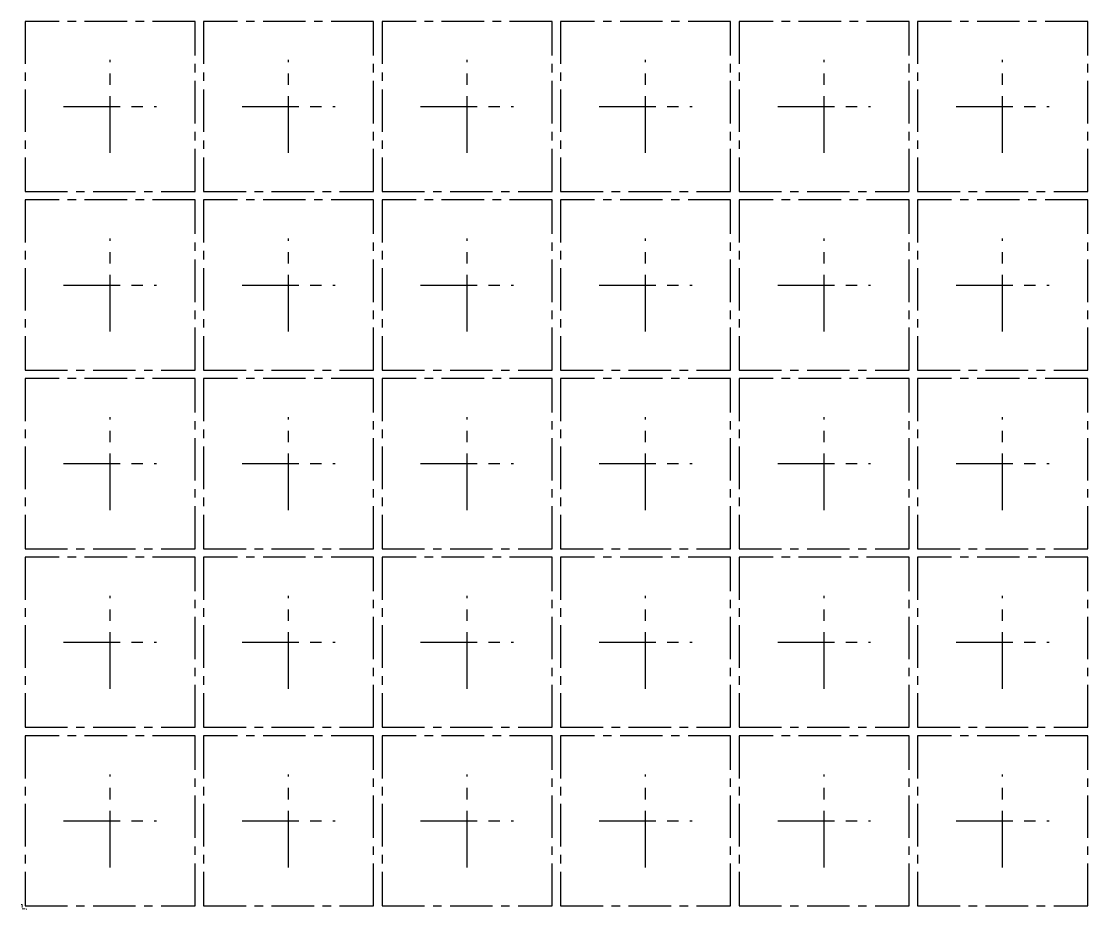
# Model space of a CAD drawing. Header units: inches. Extents: x 5 to 403, y 5 to 265.
# Drawn here: x 92.81 to 130.44, y 164.07 to 195.4 of the extents above; entities that cross this region are included whole.
import ezdxf

# ---------------------------------------------------------------- set-up
doc = ezdxf.new("R2010")
doc.units = ezdxf.units.IN
doc.header["$MEASUREMENT"] = 0
doc.linetypes.add('CENTER', pattern=[2, 1.25, -0.25, 0.25, -0.25])
doc.linetypes.add('HIDDEN', pattern=[0.375, 0.25, -0.125])
for name, color, linetype in [('1D（虚线、T-shape等)', 4, 'Continuous'), ('CEN(中心线)', 1, 'CENTER'), ('PKG LINE（虚线）', 2, 'HIDDEN')]:
    doc.layers.add(name, color=color, linetype=linetype)

msp = doc.modelspace()

# ---------------------------------------------------------------- linework, layer by layer
at = {"layer": '1D（虚线、T-shape等)', "linetype": 'HIDDEN', "lineweight": 0, "ltscale": 0.25, "elevation": 0.1444}
msp.add_lwpolyline([(92.80632, 164.24804), (92.83732, 164.24804), (92.83732, 164.09804), (92.98732, 164.09804), (92.98732, 164.06704)], dxfattribs=at)
at = {"layer": 'CEN(中心线)', "linetype": 'CENTER', "ltscale": 1.6}
for p, q in [((95.93732, 190.75807, 0.1444), (95.93732, 194.038, 0.1444)), ((102.23732, 190.75807, 0.1444), (102.23732, 194.038, 0.1444)), ((108.53732, 190.75807, 0.1444), (108.53732, 194.038, 0.1444)), ((114.83732, 190.75807, 0.1444), (114.83732, 194.038, 0.1444)), ((121.13732, 190.75807, 0.1444), (121.13732, 194.038, 0.1444)), ((127.43732, 190.75807, 0.1444), (127.43732, 194.038, 0.1444)), ((94.29736, 192.39804, 0.1444), (97.57729, 192.39804, 0.1444)), ((100.59736, 192.39804, 0.1444), (103.87729, 192.39804, 0.1444)), ((106.89736, 192.39804, 0.1444), (110.17729, 192.39804, 0.1444)), ((113.19736, 192.39804, 0.1444), (116.47729, 192.39804, 0.1444)), ((119.49736, 192.39804, 0.1444), (122.77729, 192.39804, 0.1444)), ((125.79736, 192.39804, 0.1444), (129.07729, 192.39804, 0.1444)), ((95.93732, 184.45807, 0.1444), (95.93732, 187.738, 0.1444)), ((102.23732, 184.45807, 0.1444), (102.23732, 187.738, 0.1444)), ((108.53732, 184.45807, 0.1444), (108.53732, 187.738, 0.1444)), ((114.83732, 184.45807, 0.1444), (114.83732, 187.738, 0.1444)), ((121.13732, 184.45807, 0.1444), (121.13732, 187.738, 0.1444)), ((127.43732, 184.45807, 0.1444), (127.43732, 187.738, 0.1444)), ((94.29736, 186.09804, 0.1444), (97.57729, 186.09804, 0.1444)), ((100.59736, 186.09804, 0.1444), (103.87729, 186.09804, 0.1444)), ((106.89736, 186.09804, 0.1444), (110.17729, 186.09804, 0.1444)), ((113.19736, 186.09804, 0.1444), (116.47729, 186.09804, 0.1444)), ((119.49736, 186.09804, 0.1444), (122.77729, 186.09804, 0.1444)), ((125.79736, 186.09804, 0.1444), (129.07729, 186.09804, 0.1444)), ((95.93732, 178.15807, 0.1444), (95.93732, 181.438, 0.1444)), ((102.23732, 178.15807, 0.1444), (102.23732, 181.438, 0.1444)), ((108.53732, 178.15807, 0.1444), (108.53732, 181.438, 0.1444)), ((114.83732, 178.15807, 0.1444), (114.83732, 181.438, 0.1444)), ((121.13732, 178.15807, 0.1444), (121.13732, 181.438, 0.1444)), ((127.43732, 178.15807, 0.1444), (127.43732, 181.438, 0.1444)), ((94.29736, 179.79804, 0.1444), (97.57729, 179.79804, 0.1444)), ((100.59736, 179.79804, 0.1444), (103.87729, 179.79804, 0.1444)), ((106.89736, 179.79804, 0.1444), (110.17729, 179.79804, 0.1444)), ((113.19736, 179.79804, 0.1444), (116.47729, 179.79804, 0.1444)), ((119.49736, 179.79804, 0.1444), (122.77729, 179.79804, 0.1444)), ((125.79736, 179.79804, 0.1444), (129.07729, 179.79804, 0.1444)), ((95.93732, 171.85807, 0.1444), (95.93732, 175.138, 0.1444)), ((102.23732, 171.85807, 0.1444), (102.23732, 175.138, 0.1444)), ((108.53732, 171.85807, 0.1444), (108.53732, 175.138, 0.1444)), ((114.83732, 171.85807, 0.1444), (114.83732, 175.138, 0.1444)), ((121.13732, 171.85807, 0.1444), (121.13732, 175.138, 0.1444)), ((127.43732, 171.85807, 0.1444), (127.43732, 175.138, 0.1444)), ((94.29736, 173.49804, 0.1444), (97.57729, 173.49804, 0.1444)), ((100.59736, 173.49804, 0.1444), (103.87729, 173.49804, 0.1444)), ((106.89736, 173.49804, 0.1444), (110.17729, 173.49804, 0.1444)), ((113.19736, 173.49804, 0.1444), (116.47729, 173.49804, 0.1444)), ((119.49736, 173.49804, 0.1444), (122.77729, 173.49804, 0.1444)), ((125.79736, 173.49804, 0.1444), (129.07729, 173.49804, 0.1444)), ((95.93732, 165.55807, 0.1444), (95.93732, 168.838, 0.1444)), ((102.23732, 165.55807, 0.1444), (102.23732, 168.838, 0.1444)), ((108.53732, 165.55807, 0.1444), (108.53732, 168.838, 0.1444)), ((114.83732, 165.55807, 0.1444), (114.83732, 168.838, 0.1444)), ((121.13732, 165.55807, 0.1444), (121.13732, 168.838, 0.1444)), ((127.43732, 165.55807, 0.1444), (127.43732, 168.838, 0.1444)), ((94.29736, 167.19804, 0.1444), (97.57729, 167.19804, 0.1444)), ((100.59736, 167.19804, 0.1444), (103.87729, 167.19804, 0.1444)), ((106.89736, 167.19804, 0.1444), (110.17729, 167.19804, 0.1444)), ((113.19736, 167.19804, 0.1444), (116.47729, 167.19804, 0.1444)), ((119.49736, 167.19804, 0.1444), (122.77729, 167.19804, 0.1444)), ((125.79736, 167.19804, 0.1444), (129.07729, 167.19804, 0.1444))]:
    msp.add_line(p, q, dxfattribs=at)
at = {"layer": 'PKG LINE（虚线）', "color": 2, "linetype": 'CENTER', "ltscale": 1.2, "elevation": 0.1444}
for points in [[(92.93732, 189.39804), (98.93732, 189.39804), (98.93732, 195.39804), (92.93732, 195.39804)], [(99.23732, 189.39804), (105.23732, 189.39804), (105.23732, 195.39804), (99.23732, 195.39804)], [(105.53732, 189.39804), (111.53732, 189.39804), (111.53732, 195.39804), (105.53732, 195.39804)], [(111.83732, 189.39804), (117.83732, 189.39804), (117.83732, 195.39804), (111.83732, 195.39804)], [(118.13732, 189.39804), (124.13732, 189.39804), (124.13732, 195.39804), (118.13732, 195.39804)], [(124.43732, 189.39804), (130.43732, 189.39804), (130.43732, 195.39804), (124.43732, 195.39804)], [(92.93732, 183.09804), (98.93732, 183.09804), (98.93732, 189.09804), (92.93732, 189.09804)], [(99.23732, 183.09804), (105.23732, 183.09804), (105.23732, 189.09804), (99.23732, 189.09804)], [(105.53732, 183.09804), (111.53732, 183.09804), (111.53732, 189.09804), (105.53732, 189.09804)], [(111.83732, 183.09804), (117.83732, 183.09804), (117.83732, 189.09804), (111.83732, 189.09804)], [(118.13732, 183.09804), (124.13732, 183.09804), (124.13732, 189.09804), (118.13732, 189.09804)], [(124.43732, 183.09804), (130.43732, 183.09804), (130.43732, 189.09804), (124.43732, 189.09804)], [(92.93732, 176.79804), (98.93732, 176.79804), (98.93732, 182.79804), (92.93732, 182.79804)], [(99.23732, 176.79804), (105.23732, 176.79804), (105.23732, 182.79804), (99.23732, 182.79804)], [(105.53732, 176.79804), (111.53732, 176.79804), (111.53732, 182.79804), (105.53732, 182.79804)], [(111.83732, 176.79804), (117.83732, 176.79804), (117.83732, 182.79804), (111.83732, 182.79804)], [(118.13732, 176.79804), (124.13732, 176.79804), (124.13732, 182.79804), (118.13732, 182.79804)], [(124.43732, 176.79804), (130.43732, 176.79804), (130.43732, 182.79804), (124.43732, 182.79804)], [(92.93732, 170.49804), (98.93732, 170.49804), (98.93732, 176.49804), (92.93732, 176.49804)], [(99.23732, 170.49804), (105.23732, 170.49804), (105.23732, 176.49804), (99.23732, 176.49804)], [(105.53732, 170.49804), (111.53732, 170.49804), (111.53732, 176.49804), (105.53732, 176.49804)], [(111.83732, 170.49804), (117.83732, 170.49804), (117.83732, 176.49804), (111.83732, 176.49804)], [(118.13732, 170.49804), (124.13732, 170.49804), (124.13732, 176.49804), (118.13732, 176.49804)], [(124.43732, 170.49804), (130.43732, 170.49804), (130.43732, 176.49804), (124.43732, 176.49804)], [(92.93732, 164.19804), (98.93732, 164.19804), (98.93732, 170.19804), (92.93732, 170.19804)], [(99.23732, 164.19804), (105.23732, 164.19804), (105.23732, 170.19804), (99.23732, 170.19804)], [(105.53732, 164.19804), (111.53732, 164.19804), (111.53732, 170.19804), (105.53732, 170.19804)], [(111.83732, 164.19804), (117.83732, 164.19804), (117.83732, 170.19804), (111.83732, 170.19804)], [(118.13732, 164.19804), (124.13732, 164.19804), (124.13732, 170.19804), (118.13732, 170.19804)], [(124.43732, 164.19804), (130.43732, 164.19804), (130.43732, 170.19804), (124.43732, 170.19804)]]:
    msp.add_lwpolyline(points, close=True, dxfattribs=at)

doc.saveas('drawing.dxf')
